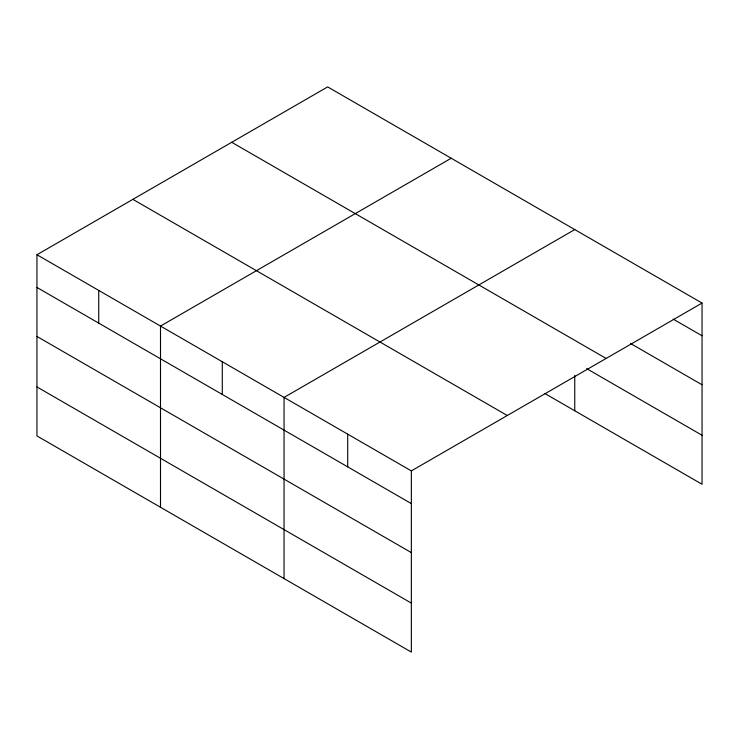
<?xml version="1.0" encoding="UTF-8"?>
<svg xmlns="http://www.w3.org/2000/svg" width="739" height="739" viewBox="0 0 739 739"><rect width="100%" height="100%" fill="white"/><g stroke="black" fill="none" stroke-linecap="round" stroke-linejoin="round"><path stroke-width="1.11" d="M36.95 254.743L411.346 470.9L411.346 652.094L36.95 435.936L36.95 254.743L327.654 86.906L702.05 303.064L702.05 484.257L544.865 393.508M451.206 158.238L160.502 326.075L160.502 507.268M574.757 229.57L284.053 397.406L284.053 578.6M411.346 470.9L702.05 303.064M673.211 319.128L702.05 335.774M630.45 343.432L702.05 384.779M231.723 142.285L606.119 358.443M586.692 368.659L702.05 435.262M132.881 199.354L507.277 415.512M36.95 287.453L411.346 503.61M36.95 336.448L411.346 552.615M36.95 386.94L411.346 603.098M574.757 375.44L574.757 410.764M347.699 434.153L347.699 466.863M222.282 361.74L222.282 394.45M98.73 290.409L98.73 323.119"/></g></svg>
